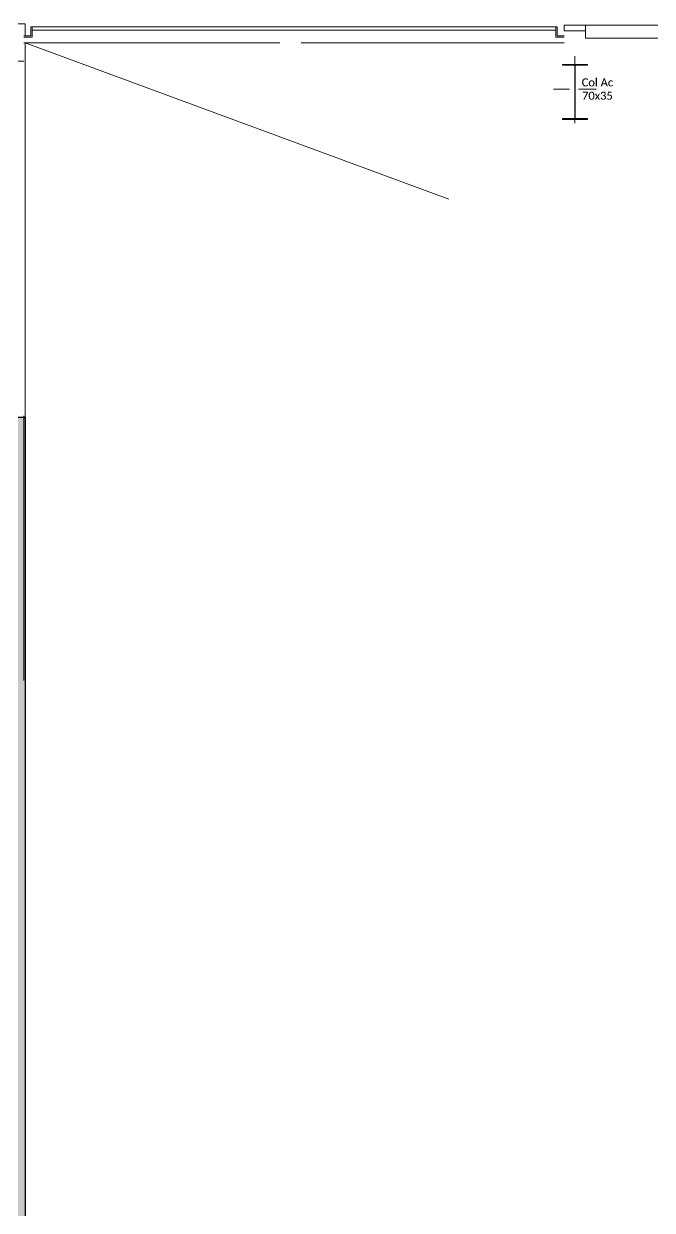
# Model space of a CAD drawing. Header units: millimetres. Extents: x 14 to 290, y 66 to 213.
# Drawn here: x 181.08 to 189.92, y 192.63 to 209.31 of the extents above; entities that cross this region are included whole.
import ezdxf

# ---------------------------------------------------------------- set-up
doc = ezdxf.new("R2010")
doc.units = ezdxf.units.MM
doc.linetypes.add('HIDDEN', pattern=[9.525, 6.35, -3.175])
doc.linetypes.add('OCASA_TODAS_r08$0$HIDDEN', pattern=[0.375, 0.25, -0.125])
for name, color, linetype, lineweight in [('OCASA_TODAS_r08$0$00-', 252, 'Continuous', 15), ('OCASA_TODAS_r08$0$CERRAMIENTO CHAPA', 252, 'Continuous', 20), ('OCASA_TODAS_r08$0$COLUMNAS ACERO', 252, 'Continuous', 20), ('OCASA_TODAS_r08$0$DESCRIP COLUMNAS', 252, 'Continuous', 20), ('OCASA_TODAS_r08$0$EJES COL FE', 252, 'Continuous', 20), ('OCASA_TODAS_r08$0$LINEA_DE_PROYECCION', 252, 'HIDDEN', 15), ('OCASA_TODAS_r08$0$MURO BLOQUE CEMENTO 18', 252, 'Continuous', 20), ('OCASA_TODAS_r08$0$MURO BLOQUE CEMENTO 8', 252, 'Continuous', 20), ('OCASA_TODAS_r08$0$MURO CERAMICO DE 12', 252, 'Continuous', 20), ('OCASA_TODAS_r08$0$REVOQUES', 251, 'Continuous', 15)]:
    doc.layers.add(name, color=color, linetype=linetype, lineweight=lineweight)
doc.styles.add('OCASA_TODAS_r08$0$Standard', font='txt')

# ---------------------------------------------------------------- blocks, each defined once
blk = doc.blocks.new('OCASA_TODAS_r08$0$COL ACERO 75 X 50')
at = {"layer": 'OCASA_TODAS_r08$0$EJES COL FE', "color": 252, "linetype": 'OCASA_TODAS_r08$0$HIDDEN'}
for p, q in [((104.763401, -684.220664, -0.572955), (104.763401, -683.620664, -0.572955)), ((105.229249, -683.920664, -0.572955), (104.288401, -683.920664, -0.572955))]:
    blk.add_line(p, q, dxfattribs=at)
at = {"layer": 'OCASA_TODAS_r08$0$DESCRIP COLUMNAS', "insert": (104.916559, -683.868448, -0.372955), "char_height": 0.1125, "attachment_point": 1, "rotation": 270, "style": 'OCASA_TODAS_r08$0$Standard'}
blk.add_mtext_dynamic_manual_height_columns('\\pxqc;{\\fCalibri Light|b0|i0|c0|p34;Col Ac \\P70x35}', width=0.737699, gutter_width=12.5, heights=[0], dxfattribs=at)
blk = doc.blocks.new('OCASA_TODAS_r08$0$Columna nave 1')
at = {"layer": 'OCASA_TODAS_r08$0$00-', "color": 4}
for points in [[(-175, 374.798322), (175, 374.798322), (175, 387.498322), (-175, 387.498322)], [(-3.2, -374.801678), (3.2, -374.801678), (3.2, 374.798322), (-3.2, 374.798322)], [(-175, -387.498322), (175, -387.498322), (175, -374.798322), (-175, -374.798322)]]:
    blk.add_lwpolyline(points, close=True, dxfattribs=at)

msp = doc.modelspace()

# ---------------------------------------------------------------- hatches: boundary and pattern name
h = msp.add_hatch(color=50)
h.dxf.hatch_style = 1
h.paths.add_polyline_path([(170.678, 207.848), (175.701, 207.848), (175.701, 203.783), (181.098, 203.783), (181.098, 169.975), (179.074, 169.975), (179.074, 164.119), (170.756, 164.119)])
h.paths.add_polyline_path([(183.4, 146.101), (186.25, 146.101), (186.25, 147.109), (183.4, 147.109)])
h.paths.add_polyline_path([(180.577, 153.84), (184.677, 153.84), (184.677, 157.136), (180.577, 157.136)])

# ---------------------------------------------------------------- linework, layer by layer
at = {"layer": 'Defpoints', "color": 6, "elevation": 0}
msp.add_lwpolyline([(170.678, 207.848), (175.701, 207.848), (175.701, 203.783), (181.098, 203.783), (181.098, 169.975), (179.074, 169.975), (179.074, 164.119), (170.756, 164.119)], close=True, dxfattribs=at)
at = {"layer": 'OCASA_TODAS_r08$0$CERRAMIENTO CHAPA'}
for p, q in [((181.178, 209.272), (188.579, 209.272)), ((181.198, 209.222), (188.559, 209.222)), ((181.078, 209.045), (184.678, 209.045)), ((184.978, 209.045), (188.679, 209.045))]:
    msp.add_line(p, q, dxfattribs=at)
for points in [[(181.198, 209.272), (181.198, 209.123), (181.078, 209.123)], [(181.178, 209.272), (181.178, 209.143), (181.078, 209.143)], [(188.559, 209.272), (188.559, 209.123), (188.679, 209.123)], [(188.579, 209.272), (188.579, 209.143), (188.679, 209.143)]]:
    msp.add_lwpolyline(points, dxfattribs=at)
at = {"layer": 'OCASA_TODAS_r08$0$LINEA_DE_PROYECCION'}
msp.add_line((181.098, 209.045), (284.552, 170.924), dxfattribs=at)
at = {"layer": 'OCASA_TODAS_r08$0$MURO BLOQUE CEMENTO 18'}
msp.add_line((180.899, 208.788), (181.079, 208.788), dxfattribs=at)
msp.add_lwpolyline([(188.979, 209.292), (188.979, 209.112), (190.677, 209.112), (190.677, 209.292), (188.985, 209.292)], dxfattribs=at)
at = {"layer": 'OCASA_TODAS_r08$0$MURO BLOQUE CEMENTO 8'}
msp.add_lwpolyline([(188.979, 209.292), (188.979, 209.212), (188.679, 209.212), (188.679, 209.292), (188.985, 209.292)], dxfattribs=at)
at = {"layer": 'OCASA_TODAS_r08$0$MURO CERAMICO DE 12'}
msp.add_line((181.078, 200.079), (181.078, 203.803), dxfattribs=at)
at = {"layer": 'OCASA_TODAS_r08$0$REVOQUES'}
for points in [[(175.536, 207.846), (175.536, 209.314), (181.098, 209.314), (181.098, 209.143)], [(181.098, 171.844), (181.098, 209.045)]]:
    msp.add_lwpolyline(points, dxfattribs=at)

# ---------------------------------------------------------------- block references
at = {"layer": 'OCASA_TODAS_r08$0$00-', "xscale": 0.001, "yscale": 0.001, "zscale": 0.001}
msp.add_blockref('OCASA_TODAS_r08$0$Columna nave 1', (188.828, 208.355, 0), dxfattribs=at)
at = {"layer": 'OCASA_TODAS_r08$0$COLUMNAS ACERO', "rotation": 90}
for p in [(-495.092, 103.629, 0.573), (-495.093, 103.629, 0.573)]:
    msp.add_blockref('OCASA_TODAS_r08$0$COL ACERO 75 X 50', p, dxfattribs=at)

doc.saveas('drawing.dxf')
